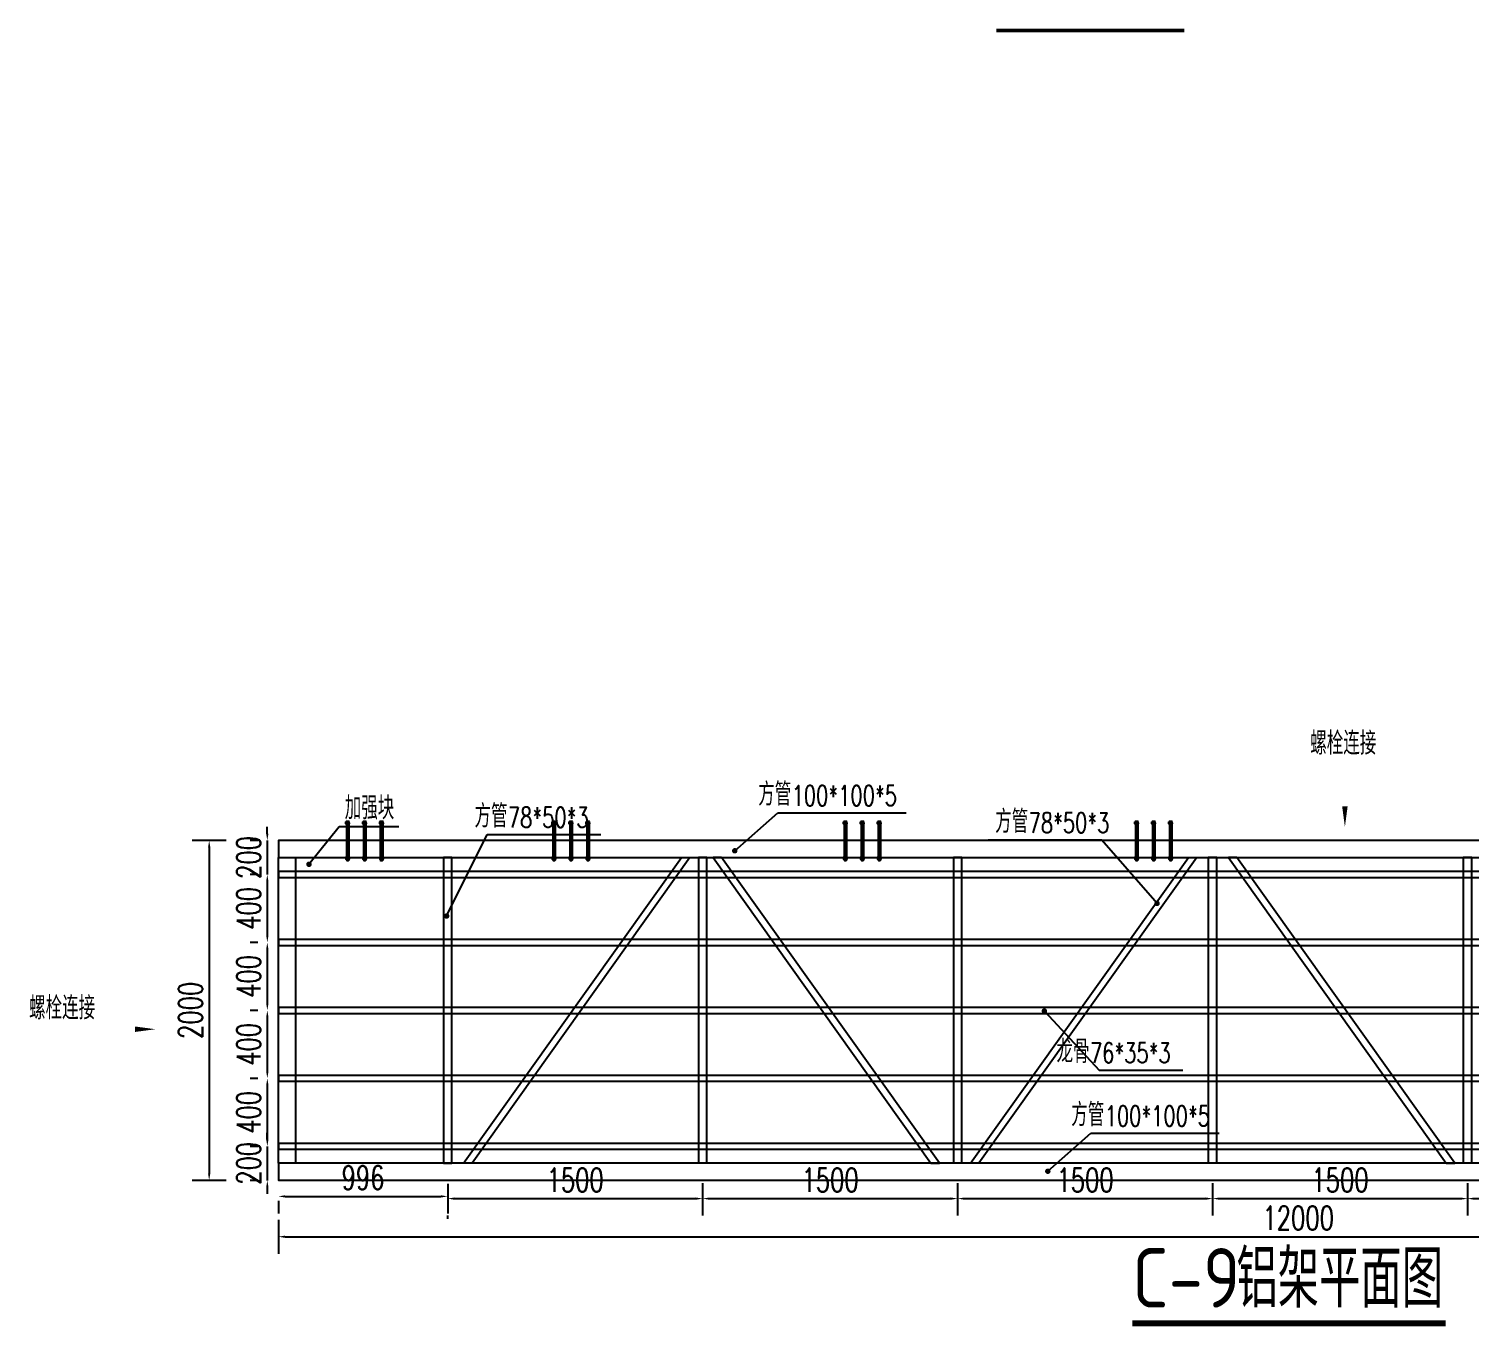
# Model space of a CAD drawing. Extents: x -89702 to 926017, y -610001 to -56924.
# Drawn here: x 34035 to 42509, y -551993 to -544359 of the extents above; entities that cross this region are included whole.
import ezdxf

# ---------------------------------------------------------------- set-up
doc = ezdxf.new("R2010")
doc.units = 0
doc.header["$LTSCALE"] = 10
doc.header["$MEASUREMENT"] = 0
for name, color, linetype in [('BJ02', 2, 'Continuous'), ('DIM_LEAD', 3, 'Continuous'), ('DIM_SYMB', 3, 'Continuous'), ('PUB_TEXT', 7, 'Continuous'), ('W-STEEL_FRAME钢架', 3, 'Continuous'), ('W-STEEL_KEEL钢龙骨', 5, 'Continuous'), ('浮箱U槽', 5, 'Continuous'), ('螺栓孔位', 2, 'Continuous'), ('铝合金', 7, 'Continuous')]:
    doc.layers.add(name, color=color, linetype=linetype)
doc.styles.add('_TCH_DIM', font='SIMPLEX', dxfattribs={"bigfont": 'GBCBIG'})
doc.styles.get("Standard").update_dxf_attribs({"font": 'gbenor.shx', "bigfont": 'gbcbig.shx'})
doc.styles.add('STANDARD_T3', font='simplex.shx', dxfattribs={"width": 0.7, "bigfont": 'gbcbig.shx'})
doc.dimstyles.new('W&&40', dxfattribs={"dimtxt": 140, "dimasz": 40, "dimexe": 100, "dimexo": 120, "dimgap": 40, "dimtad": 1, "dimdec": 0, "dimzin": 0, "dimdsep": 46, "dimtxsty": 'STANDARD_T3', "dimcen": 0.09, "dimclrd": 1, "dimclre": 1, "dimclrt": 7, "dimazin": 2, "dimtfac": 1, "dimtdec": 0, "dimtix": 1, "dimtmove": 2, "dimatfit": 3, "dimfxl": 0, "dimtolj": 1, "dimtzin": 0, "dimarcsym": 0})

# ---------------------------------------------------------------- blocks, each defined once
blk = doc.blocks.new('*U1950')
at = {"layer": 'W-STEEL_KEEL钢龙骨', "color": 4}
blk.add_lwpolyline([(-17.5, 6000), (-17.5, -6000), (17.5, -6000), (17.5, 6000)], close=True, dxfattribs=at)
blk = doc.blocks.new('*U1951')
at = {"layer": 'W-STEEL_KEEL钢龙骨', "color": 0, "linetype": 'ByBlock', "lineweight": -2, "transparency": 16777216}
for p in [(0, 0), (400, 0), (800, 0), (1200, 0), (1600, 0)]:
    blk.add_blockref('*U1950', p, dxfattribs=at)
blk = doc.blocks.new('C-9')
at = {"layer": 'W-STEEL_FRAME钢架', "color": 1}
for points in [[(584470.3, 16494.5), (584470.3, 16444.5), (586270.3, 16444.5), (586270.3, 16494.5)], [(586270.3, 15094.8), (586270.3, 15044.8), (584470.3, 16326.1), (584470.3, 16376.1)], [(584473.3, 14994.8), (584473.3, 14944.8), (586270.3, 14944.8), (586270.3, 14994.8)], [(586270.3, 14857.8), (586270.3, 14907.8), (584470.3, 13626.5), (584470.3, 13576.5)], [(584473.3, 13494.8), (584473.3, 13444.8), (586270.3, 13444.8), (586270.3, 13494.8)], [(584470.3, 13344.8), (584470.3, 13394.8), (586270.3, 12112.2), (586270.3, 12062.2)], [(584473.3, 11994.8), (584473.3, 11944.8), (586270.3, 11944.8), (586270.3, 11994.8)], [(586270.3, 11826.1), (586270.3, 11876.1), (584470.3, 10594.8), (584470.3, 10544.8)], [(584473.3, 10495.1), (584473.3, 10445.1), (586270.3, 10445.1), (586270.3, 10495.1)]]:
    blk.add_lwpolyline(points, close=True, dxfattribs=at)
at = {"layer": '铝合金', "color": 2}
blk.add_lwpolyline([(584470.3, 17465.9), (584370.3, 17465.9), (584370.3, 5465.9), (584470.3, 5465.9), (584470.3, 17465.9)], dxfattribs=at)
for points in [[(586270.3, 17465.9), (586270.3, 17365.9), (584470.3, 17365.9), (584470.3, 17465.9)], [(586270.3, 17465.9), (586270.3, 5465.9), (586370.3, 5465.9), (586370.3, 17465.9)]]:
    blk.add_lwpolyline(points, close=True, dxfattribs=at)
at = {"layer": 'W-STEEL_KEEL钢龙骨'}
blk.add_blockref('*U1951', (584570.4, 11465.9), dxfattribs=at)
blk = doc.blocks.new('*D410')
at = {"layer": 'Defpoints', "color": 0, "transparency": 16777216}
for p in [(35503.2, -549135.1), (35438.3, -549335), (35503.2, -549335)]:
    blk.add_point(p, dxfattribs=at)
at = {"layer": '浮箱U槽', "color": 1, "lineweight": -2, "transparency": 16777216}
for p, q in [((35438.3, -549095.1), (35438.3, -549055.1)), ((35383.2, -549135.1), (35338.3, -549135.1)), ((35438.3, -549135.1), (35438.3, -549335)), ((35383.2, -549335), (35338.3, -549335)), ((35438.3, -549375), (35438.3, -549415))]:
    blk.add_line(p, q, dxfattribs=at)
at = {"layer": '浮箱U槽', "color": 1, "transparency": 16777216}
for points in [[(35431.7, -549095.1), (35445, -549095.1), (35438.3, -549135.1)], [(35431.7, -549375), (35445, -549375), (35438.3, -549335)]]:
    blk.add_solid(points, dxfattribs=at)
at = {"layer": '浮箱U槽', "color": 7, "transparency": 16777216, "insert": (35328.3, -549235), "char_height": 140, "attachment_point": 5, "rotation": 90, "style": 'STANDARD_T3'}
blk.add_mtext('\\A1;200', dxfattribs=at)
blk = doc.blocks.new('*D411')
at = {"layer": 'Defpoints', "color": 0, "transparency": 16777216}
for p in [(35503.2, -549335), (35438.3, -549735), (35503.2, -549735)]:
    blk.add_point(p, dxfattribs=at)
at = {"layer": '浮箱U槽', "color": 1, "lineweight": -2, "transparency": 16777216}
for p, q in [((35383.2, -549335), (35338.3, -549335)), ((35438.3, -549375), (35438.3, -549695)), ((35383.2, -549735), (35338.3, -549735))]:
    blk.add_line(p, q, dxfattribs=at)
at = {"layer": '浮箱U槽', "color": 1, "transparency": 16777216}
for points in [[(35431.7, -549375), (35445, -549375), (35438.3, -549335)], [(35431.7, -549695), (35445, -549695), (35438.3, -549735)]]:
    blk.add_solid(points, dxfattribs=at)
at = {"layer": '浮箱U槽', "color": 7, "transparency": 16777216, "insert": (35328.3, -549535), "char_height": 140, "attachment_point": 5, "rotation": 90, "style": 'STANDARD_T3'}
blk.add_mtext('\\A1;400', dxfattribs=at)
blk = doc.blocks.new('*D412')
at = {"layer": 'Defpoints', "color": 0, "transparency": 16777216}
for p in [(35503.2, -549735), (35438.3, -550135), (35503.2, -550135)]:
    blk.add_point(p, dxfattribs=at)
at = {"layer": '浮箱U槽', "color": 1, "lineweight": -2, "transparency": 16777216}
for p, q in [((35383.2, -549735), (35338.3, -549735)), ((35438.3, -549775), (35438.3, -550095)), ((35383.2, -550135), (35338.3, -550135))]:
    blk.add_line(p, q, dxfattribs=at)
at = {"layer": '浮箱U槽', "color": 1, "transparency": 16777216}
for points in [[(35431.7, -549775), (35445, -549775), (35438.3, -549735)], [(35431.7, -550095), (35445, -550095), (35438.3, -550135)]]:
    blk.add_solid(points, dxfattribs=at)
at = {"layer": '浮箱U槽', "color": 7, "transparency": 16777216, "insert": (35328.3, -549935), "char_height": 140, "attachment_point": 5, "rotation": 90, "style": 'STANDARD_T3'}
blk.add_mtext('\\A1;400', dxfattribs=at)
blk = doc.blocks.new('*D413')
at = {"layer": 'Defpoints', "color": 0, "transparency": 16777216}
for p in [(35503.2, -550135), (35438.3, -550535), (35503.2, -550535)]:
    blk.add_point(p, dxfattribs=at)
at = {"layer": '浮箱U槽', "color": 1, "lineweight": -2, "transparency": 16777216}
for p, q in [((35383.2, -550135), (35338.3, -550135)), ((35438.3, -550175), (35438.3, -550495)), ((35383.2, -550535), (35338.3, -550535))]:
    blk.add_line(p, q, dxfattribs=at)
at = {"layer": '浮箱U槽', "color": 1, "transparency": 16777216}
for points in [[(35431.7, -550175), (35445, -550175), (35438.3, -550135)], [(35431.7, -550495), (35445, -550495), (35438.3, -550535)]]:
    blk.add_solid(points, dxfattribs=at)
at = {"layer": '浮箱U槽', "color": 7, "transparency": 16777216, "insert": (35328.3, -550335), "char_height": 140, "attachment_point": 5, "rotation": 90, "style": 'STANDARD_T3'}
blk.add_mtext('\\A1;400', dxfattribs=at)
blk = doc.blocks.new('*D414')
at = {"layer": 'Defpoints', "color": 0, "transparency": 16777216}
for p in [(35503.2, -550535), (35438.3, -550935), (35503.2, -550935)]:
    blk.add_point(p, dxfattribs=at)
at = {"layer": '浮箱U槽', "color": 1, "lineweight": -2, "transparency": 16777216}
for p, q in [((35383.2, -550535), (35338.3, -550535)), ((35438.3, -550575), (35438.3, -550895)), ((35383.2, -550935), (35338.3, -550935))]:
    blk.add_line(p, q, dxfattribs=at)
at = {"layer": '浮箱U槽', "color": 1, "transparency": 16777216}
for points in [[(35431.7, -550575), (35445, -550575), (35438.3, -550535)], [(35431.7, -550895), (35445, -550895), (35438.3, -550935)]]:
    blk.add_solid(points, dxfattribs=at)
at = {"layer": '浮箱U槽', "color": 7, "transparency": 16777216, "insert": (35328.3, -550735), "char_height": 140, "attachment_point": 5, "rotation": 90, "style": 'STANDARD_T3'}
blk.add_mtext('\\A1;400', dxfattribs=at)
blk = doc.blocks.new('*D415')
at = {"layer": 'Defpoints', "color": 0, "transparency": 16777216}
for p in [(35503.2, -550935), (35438.3, -551135.1), (35503.2, -551135.1)]:
    blk.add_point(p, dxfattribs=at)
at = {"layer": '浮箱U槽', "color": 1, "lineweight": -2, "transparency": 16777216}
for p, q in [((35438.3, -550895), (35438.3, -550855)), ((35383.2, -550935), (35338.3, -550935)), ((35438.3, -550935), (35438.3, -551135.1)), ((35383.2, -551135.1), (35338.3, -551135.1)), ((35438.3, -551175.1), (35438.3, -551215.1))]:
    blk.add_line(p, q, dxfattribs=at)
at = {"layer": '浮箱U槽', "color": 1, "transparency": 16777216}
for points in [[(35431.7, -550895), (35445, -550895), (35438.3, -550935)], [(35431.7, -551175.1), (35445, -551175.1), (35438.3, -551135.1)]]:
    blk.add_solid(points, dxfattribs=at)
at = {"layer": '浮箱U槽', "color": 7, "transparency": 16777216, "insert": (35328.3, -551035), "char_height": 140, "attachment_point": 5, "rotation": 90, "style": 'STANDARD_T3'}
blk.add_mtext('\\A1;200', dxfattribs=at)
blk = doc.blocks.new('*D416')
at = {"layer": 'Defpoints', "color": 0, "transparency": 16777216}
for p in [(35503.2, -549135.1), (35096.3, -551135.1), (35503.2, -551135.1)]:
    blk.add_point(p, dxfattribs=at)
at = {"layer": '浮箱U槽', "color": 1, "lineweight": -2, "transparency": 16777216}
for p, q in [((35196.3, -549135.1), (34996.3, -549135.1)), ((35096.3, -549175.1), (35096.3, -551095.1)), ((35196.3, -551135.1), (34996.3, -551135.1))]:
    blk.add_line(p, q, dxfattribs=at)
at = {"layer": '浮箱U槽', "color": 1, "transparency": 16777216}
for points in [[(35089.6, -549175.1), (35103, -549175.1), (35096.3, -549135.1)], [(35089.6, -551095.1), (35103, -551095.1), (35096.3, -551135.1)]]:
    blk.add_solid(points, dxfattribs=at)
at = {"layer": '浮箱U槽', "color": 7, "transparency": 16777216, "insert": (34986.3, -550135.1), "char_height": 140, "attachment_point": 5, "rotation": 90, "style": 'STANDARD_T3'}
blk.add_mtext('\\A1;2000', dxfattribs=at)
blk = doc.blocks.new('*D417')
at = {"layer": 'Defpoints', "color": 0, "transparency": 16777216}
for p in [(36499.6, -551035.1), (35503.2, -551135.1), (36499.6, -551229.5)]:
    blk.add_point(p, dxfattribs=at)
at = {"layer": '浮箱U槽', "color": 1, "lineweight": -2, "transparency": 16777216}
for p, q in [((35543.2, -551229.5), (36459.6, -551229.5)), ((36499.6, -551155.1), (36499.6, -551329.5)), ((35503.2, -551255.1), (35503.2, -551329.5))]:
    blk.add_line(p, q, dxfattribs=at)
at = {"layer": '浮箱U槽', "color": 1, "transparency": 16777216}
for points in [[(35543.2, -551222.8), (35543.2, -551236.1), (35503.2, -551229.5)], [(36459.6, -551222.8), (36459.6, -551236.1), (36499.6, -551229.5)]]:
    blk.add_solid(points, dxfattribs=at)
at = {"layer": '浮箱U槽', "color": 7, "transparency": 16777216, "insert": (36001.4, -551119.5), "char_height": 140, "attachment_point": 5, "style": 'STANDARD_T3'}
blk.add_mtext('\\A1;996', dxfattribs=at)
blk = doc.blocks.new('*D418')
at = {"layer": 'Defpoints', "color": 0, "transparency": 16777216}
for p in [(35503.2, -551135.1), (47503.2, -551135.1), (47503.2, -551467)]:
    blk.add_point(p, dxfattribs=at)
at = {"layer": '浮箱U槽', "color": 1, "lineweight": -2, "transparency": 16777216}
for p, q in [((35503.2, -551367), (35503.2, -551567)), ((47503.2, -551367), (47503.2, -551567)), ((35543.2, -551467), (47463.2, -551467))]:
    blk.add_line(p, q, dxfattribs=at)
at = {"layer": '浮箱U槽', "color": 1, "transparency": 16777216}
for points in [[(35543.2, -551460.3), (35543.2, -551473.7), (35503.2, -551467)], [(47463.2, -551460.3), (47463.2, -551473.7), (47503.2, -551467)]]:
    blk.add_solid(points, dxfattribs=at)
at = {"layer": '浮箱U槽', "color": 7, "transparency": 16777216, "insert": (41503.2, -551357), "char_height": 140, "attachment_point": 5, "style": 'STANDARD_T3'}
blk.add_mtext('\\A1;12000', dxfattribs=at)
blk = doc.blocks.new('*D419')
at = {"layer": 'Defpoints', "color": 0, "transparency": 16777216}
for p in [(37999.3, -551032.1), (36499.6, -551242.3), (37999.3, -551242.7)]:
    blk.add_point(p, dxfattribs=at)
at = {"layer": '浮箱U槽', "color": 1, "lineweight": -2, "transparency": 16777216}
for p, q in [((37999.3, -551152.1), (37999.3, -551342.7)), ((36539.6, -551242.7), (37959.3, -551242.7)), ((36499.6, -551362.3), (36499.6, -551342.7))]:
    blk.add_line(p, q, dxfattribs=at)
at = {"layer": '浮箱U槽', "color": 1, "transparency": 16777216}
for points in [[(36539.6, -551236), (36539.6, -551249.3), (36499.6, -551242.7)], [(37959.3, -551236), (37959.3, -551249.3), (37999.3, -551242.7)]]:
    blk.add_solid(points, dxfattribs=at)
at = {"layer": '浮箱U槽', "color": 7, "transparency": 16777216, "insert": (37249.4, -551132.7), "char_height": 140, "attachment_point": 5, "style": 'STANDARD_T3'}
blk.add_mtext('\\A1;1500', dxfattribs=at)
blk = doc.blocks.new('*D420')
at = {"layer": 'Defpoints', "color": 0, "transparency": 16777216}
for p in [(37999.3, -551032.1), (39499.3, -551032.1), (39499.3, -551242.7)]:
    blk.add_point(p, dxfattribs=at)
at = {"layer": '浮箱U槽', "color": 1, "lineweight": -2, "transparency": 16777216}
for p, q in [((37999.3, -551152.1), (37999.3, -551342.7)), ((39499.3, -551152.1), (39499.3, -551342.7)), ((38039.3, -551242.7), (39459.3, -551242.7))]:
    blk.add_line(p, q, dxfattribs=at)
at = {"layer": '浮箱U槽', "color": 1, "transparency": 16777216}
for points in [[(38039.3, -551236), (38039.3, -551249.3), (37999.3, -551242.7)], [(39459.3, -551236), (39459.3, -551249.3), (39499.3, -551242.7)]]:
    blk.add_solid(points, dxfattribs=at)
at = {"layer": '浮箱U槽', "color": 7, "transparency": 16777216, "insert": (38749.3, -551132.7), "char_height": 140, "attachment_point": 5, "style": 'STANDARD_T3'}
blk.add_mtext('\\A1;1500', dxfattribs=at)
blk = doc.blocks.new('*D421')
at = {"layer": 'Defpoints', "color": 0, "transparency": 16777216}
for p in [(39499.3, -551032.1), (40999.3, -551032.1), (40999.3, -551242.7)]:
    blk.add_point(p, dxfattribs=at)
at = {"layer": '浮箱U槽', "color": 1, "lineweight": -2, "transparency": 16777216}
for p, q in [((39499.3, -551152.1), (39499.3, -551342.7)), ((40999.3, -551152.1), (40999.3, -551342.7)), ((39539.3, -551242.7), (40959.3, -551242.7))]:
    blk.add_line(p, q, dxfattribs=at)
at = {"layer": '浮箱U槽', "color": 1, "transparency": 16777216}
for points in [[(39539.3, -551236), (39539.3, -551249.3), (39499.3, -551242.7)], [(40959.3, -551236), (40959.3, -551249.3), (40999.3, -551242.7)]]:
    blk.add_solid(points, dxfattribs=at)
at = {"layer": '浮箱U槽', "color": 7, "transparency": 16777216, "insert": (40249.3, -551132.7), "char_height": 140, "attachment_point": 5, "style": 'STANDARD_T3'}
blk.add_mtext('\\A1;1500', dxfattribs=at)
blk = doc.blocks.new('*D422')
at = {"layer": 'Defpoints', "color": 0, "transparency": 16777216}
for p in [(40999.3, -551032.1), (42499, -551032.1), (42499, -551242.7)]:
    blk.add_point(p, dxfattribs=at)
at = {"layer": '浮箱U槽', "color": 1, "lineweight": -2, "transparency": 16777216}
for p, q in [((40999.3, -551152.1), (40999.3, -551342.7)), ((42499, -551152.1), (42499, -551342.7)), ((41039.3, -551242.7), (42459, -551242.7))]:
    blk.add_line(p, q, dxfattribs=at)
at = {"layer": '浮箱U槽', "color": 1, "transparency": 16777216}
for points in [[(41039.3, -551236), (41039.3, -551249.3), (40999.3, -551242.7)], [(42459, -551236), (42459, -551249.3), (42499, -551242.7)]]:
    blk.add_solid(points, dxfattribs=at)
at = {"layer": '浮箱U槽', "color": 7, "transparency": 16777216, "insert": (41749.1, -551132.7), "char_height": 140, "attachment_point": 5, "style": 'STANDARD_T3'}
blk.add_mtext('\\A1;1500', dxfattribs=at)
blk = doc.blocks.new('*D423')
at = {"layer": 'Defpoints', "color": 0, "transparency": 16777216}
for p in [(42499, -551032.1), (43999, -551032.1), (43999, -551242.7)]:
    blk.add_point(p, dxfattribs=at)
at = {"layer": '浮箱U槽', "color": 1, "lineweight": -2, "transparency": 16777216}
for p, q in [((42499, -551152.1), (42499, -551342.7)), ((43999, -551152.1), (43999, -551342.7)), ((42539, -551242.7), (43959, -551242.7))]:
    blk.add_line(p, q, dxfattribs=at)
at = {"layer": '浮箱U槽', "color": 1, "transparency": 16777216}
for points in [[(42539, -551236), (42539, -551249.3), (42499, -551242.7)], [(43959, -551236), (43959, -551249.3), (43999, -551242.7)]]:
    blk.add_solid(points, dxfattribs=at)
at = {"layer": '浮箱U槽', "color": 7, "transparency": 16777216, "insert": (43249, -551132.7), "char_height": 140, "attachment_point": 5, "style": 'STANDARD_T3'}
blk.add_mtext('\\A1;1500', dxfattribs=at)
blk = doc.blocks.new('1')
at = {"lineweight": -3}
for p, q in [((-1521938.3, 1214338.4), (-1521935.3, 1214338.4)), ((-1521938.3, 1214336.4), (-1521931.3, 1214336.4)), ((-1521938.3, 1214336.4), (-1521914.3, 1214336.4)), ((-1521936.3, 1214341.4), (-1521936.3, 1214346.4)), ((-1521936.3, 1214346.4), (-1521916.3, 1214346.4)), ((-1521935.3, 1214341.4), (-1521936.3, 1214341.4)), ((-1521933.9, 1214347.4), (-1521931.6, 1214347.4)), ((-1521933.3, 1214351.8), (-1521931.3, 1214354.8)), ((-1521933.3, 1214136.4), (-1521933.3, 1214351.8)), ((-1521919.3, 1214351.8), (-1521933.3, 1214351.8)), ((-1521931.6, 1214347.4), (-1521918.6, 1214347.4)), ((-1521931.6, 1214346.4), (-1521931.6, 1214341.4)), ((-1521921.3, 1214354.8), (-1521931.3, 1214354.8)), ((-1521919.3, 1214351.8), (-1521921.3, 1214354.8)), ((-1521918.6, 1214347.4), (-1521920.9, 1214347.4)), ((-1521920.9, 1214346.4), (-1521920.9, 1214341.4)), ((-1521919.3, 1214136.4), (-1521919.3, 1214351.8)), ((-1521917.3, 1214341.4), (-1521916.3, 1214341.4)), ((-1521914.3, 1214338.4), (-1521917.3, 1214338.4)), ((-1521916.3, 1214341.4), (-1521916.3, 1214346.4)), ((-1521938.3, 1214136.4), (-1521931.3, 1214136.4)), ((-1521938.3, 1214136.4), (-1521914.3, 1214136.4)), ((-1521938.3, 1214134.4), (-1521935.3, 1214134.4)), ((-1521935.3, 1214131.4), (-1521936.3, 1214131.4)), ((-1521936.3, 1214131.4), (-1521936.3, 1214126.4)), ((-1521936.3, 1214126.4), (-1521916.3, 1214126.4)), ((-1521933.9, 1214125.4), (-1521931.6, 1214125.4)), ((-1521931.6, 1214126.4), (-1521931.6, 1214131.4)), ((-1521931.6, 1214125.4), (-1521918.6, 1214125.4)), ((-1521920.9, 1214126.4), (-1521920.9, 1214131.4)), ((-1521918.6, 1214125.4), (-1521920.9, 1214125.4)), ((-1521914.3, 1214134.4), (-1521917.3, 1214134.4)), ((-1521917.3, 1214131.4), (-1521916.3, 1214131.4)), ((-1521916.3, 1214131.4), (-1521916.3, 1214126.4))]:
    blk.add_line(p, q, dxfattribs=at)
at = {"color": 1}
for p, q in [((-1521936.3, 1214346.4), (-1521933.9, 1214347.4)), ((-1521918.6, 1214347.4), (-1521916.3, 1214346.4))]:
    blk.add_line(p, q, dxfattribs=at)
at = {"color": 6, "lineweight": -3}
for p, q in [((-1521931.3, 1214136.4), (-1521931.3, 1214354.8)), ((-1521921.3, 1214136.4), (-1521921.3, 1214354.8))]:
    blk.add_line(p, q, dxfattribs=at)
at = {"lineweight": -3}
for points in [[(-1521933.3, 1214336.4), (-1521938.3, 1214336.4), (-1521938.3, 1214338.4), (-1521914.3, 1214338.4), (-1521914.3, 1214336.4), (-1521919.3, 1214336.4)], [(-1521935.3, 1214338.4), (-1521935.3, 1214341.4), (-1521917.3, 1214341.4), (-1521917.3, 1214338.4)], [(-1521933.3, 1214136.4), (-1521938.3, 1214136.4), (-1521938.3, 1214134.4), (-1521914.3, 1214134.4), (-1521914.3, 1214136.4), (-1521919.3, 1214136.4)], [(-1521935.3, 1214134.4), (-1521935.3, 1214131.4), (-1521917.3, 1214131.4), (-1521917.3, 1214134.4)]]:
    blk.add_lwpolyline(points, dxfattribs=at)
for centre, radius, start, end in [((-1521933.9, 1214128.6), 3.22, 223.60282, 316.39718), ((-1521926.3, 1214140.1), 14.7, 248.76069, 291.23931), ((-1521918.6, 1214128.6), 3.22, 223.60282, 316.39718)]:
    blk.add_arc(centre, radius, start, end, dxfattribs=at)
blk = doc.blocks.new('螺栓孔位')
at = {"layer": '螺栓孔位', "color": 1, "rotation": 270}
for p in [(-1214244.1, -1521833.3), (-1214244.1, -1521933.3), (-1214244.1, -1522033.3)]:
    blk.add_blockref('1', p, dxfattribs=at)

msp = doc.modelspace()

# ---------------------------------------------------------------- linework, layer by layer
at = {"layer": 'DIM_LEAD'}
for p, q in [((38188.4, -549195.7), (38441, -548972.3)), ((38441, -548972.3), (39196.9, -548972.3)), ((35683.2, -549275.4), (35861.8, -549052.9)), ((35861.8, -549052.9), (36212.7, -549052.9)), ((36493.1, -549579.8), (36731, -549100.8)), ((36731, -549100.8), (37399.7, -549100.8)), ((40347.1, -549132.6), (39678.4, -549132.6)), ((40672.9, -549505.5), (40347.1, -549132.6)), ((40010, -550138.9), (40332.9, -550486.3)), ((40332.9, -550486.3), (40823.9, -550486.3)), ((40030.1, -551081.8), (40282.7, -550858.4)), ((40282.7, -550858.4), (41038.6, -550858.4))]:
    msp.add_line(p, q, dxfattribs=at)
at = {"layer": 'DIM_LEAD', "const_width": 16}
for points in [[(38182.4, -549201, 1), (38194.4, -549190.4, 1)], [(35678.2, -549281.6, 1), (35688.2, -549269.1, 1)], [(40678.2, -549511.5, 1), (40667.6, -549499.5, 1)], [(36489.6, -549586.9, 1), (36496.7, -549572.6, 1)], [(40004.5, -550133, 1), (40015.4, -550144.7, 1)], [(40024.1, -551087.1, 1), (40036.1, -551076.5, 1)]]:
    msp.add_lwpolyline(points, format="xyb", close=True, dxfattribs=at)
at = {"layer": 'DIM_SYMB'}
for points, const_width in [([(39726.8, -544369.1), (40833.4, -544369.1)], 21), ([(40526.4, -551976), (42371.6, -551976)], 35)]:
    msp.add_lwpolyline(points, dxfattribs=dict(at, const_width=const_width))
for points in [[(41777.9, -548690.3, 0, 0, 0), (41777.9, -548690.3, 0, 0, 0), (41777.9, -548690.3, 0, 0, 0), (41777.9, -549055, 0, 32, 0), (41777.9, -548935, 0, 0, 0)], [(34294.3, -550245.8, 0, 0, 0), (34294.3, -550245.8, 0, 0, 0), (34051.1, -550245.8, 0, 0, 0), (34780.7, -550245.8, 0, 32, 0), (34660.7, -550245.8, 0, 0, 0)]]:
    msp.add_lwpolyline(points, format="xyseb", dxfattribs=at)

# ---------------------------------------------------------------- block references
at = {"layer": 'BJ02', "rotation": 90}
msp.add_blockref('C-9', (52969.1, -1135505.3), dxfattribs=at)
at = {"layer": '螺栓孔位', "rotation": 270}
for p in [(36017.2, -549142.8), (37231.1, -549142.8), (38945.5, -549142.8), (40659.5, -549142.8)]:
    msp.add_blockref('螺栓孔位', p, dxfattribs=at)

# ---------------------------------------------------------------- texts
at = {"layer": 'PUB_TEXT', "color": 7, "style": '_TCH_DIM'}
for s, p in [('螺栓连接', (41573.8, -548629.9)), ('方管', (38326.3, -548930.3)), ('加强块', (35893.7, -549010.9)), ('方管', (36657.1, -549058.8)), ('方管', (39720.4, -549090.6)), ('螺栓连接', (34036.5, -550188.2)), ('龙骨', (40081.3, -550444.3)), ('方管', (40168, -550816.4))]:
    msp.add_text(s, height=135.04, dxfattribs=at).set_placement(p)
at = {"layer": 'PUB_TEXT', "color": 7, "style": '_TCH_DIM', "width": 0.705882}
for s, p in [('100*100*5', (38522.9, -548930.3)), ('78*50*3', (36853.7, -549058.8)), ('78*50*3', (39917, -549090.6)), ('76*35*3', (40277.9, -550444.3)), ('100*100*5', (40364.6, -550816.4))]:
    msp.add_text(s, height=119, dxfattribs=at).set_placement(p)
at = {"layer": 'PUB_TEXT', "color": 7}
for s, height, p in [('C-9', 350, (40526.4, -551883.6)), ('铝架平面图', 337.59, (41139.9, -551883.6))]:
    msp.add_text(s, height=height, dxfattribs=at).set_placement(p)

# ---------------------------------------------------------------- dimensions: what is measured, and where the dimension line sits
at = {"layer": '浮箱U槽'}
for base, p1, p2, picture, middle in [((35438.3, -549335), (35503.2, -549135.1), (35503.2, -549335), '*D410', (35328.3, -549235)), ((35438.3, -549735), (35503.2, -549335), (35503.2, -549735), '*D411', (35328.3, -549535)), ((35438.3, -550135), (35503.2, -549735), (35503.2, -550135), '*D412', (35328.3, -549935)), ((35438.3, -550535), (35503.2, -550135), (35503.2, -550535), '*D413', (35328.3, -550335)), ((35438.3, -550935), (35503.2, -550535), (35503.2, -550935), '*D414', (35328.3, -550735)), ((35438.3, -551135.1), (35503.2, -550935), (35503.2, -551135.1), '*D415', (35328.3, -551035))]:
    dim = msp.add_linear_dim(base=base, p1=p1, p2=p2, angle=90, dimstyle='W&&40', dxfattribs=at)
    dim.commit()
    dim.dimension.update_dxf_attribs({"geometry": picture, "text_midpoint": middle})
dim = msp.add_linear_dim(base=(35096.3, -551135.1), p1=(35503.2, -549135.1), p2=(35503.2, -551135.1), angle=90, dimstyle='W&&40', override={"dimfxlon": 1}, dxfattribs=at)
dim.commit()
dim.dimension.update_dxf_attribs({"geometry": '*D416', "text_midpoint": (34986.3, -550135.1)})
for base, p1, p2, picture, middle in [((36499.6, -551229.5), (35503.2, -551135.1), (36499.6, -551035.1), '*D417', (36001.4, -551119.5)), ((37999.3, -551242.7), (36499.6, -551242.3), (37999.3, -551032.1), '*D419', (37249.4, -551132.7)), ((39499.3, -551242.7), (37999.3, -551032.1), (39499.3, -551032.1), '*D420', (38749.3, -551132.7)), ((40999.3, -551242.7), (39499.3, -551032.1), (40999.3, -551032.1), '*D421', (40249.3, -551132.7)), ((42499, -551242.7), (40999.3, -551032.1), (42499, -551032.1), '*D422', (41749.1, -551132.7)), ((43999, -551242.7), (42499, -551032.1), (43999, -551032.1), '*D423', (43249, -551132.7))]:
    dim = msp.add_linear_dim(base=base, p1=p1, p2=p2, dimstyle='W&&40', dxfattribs=at)
    dim.commit()
    dim.dimension.update_dxf_attribs({"geometry": picture, "text_midpoint": middle})
dim = msp.add_linear_dim(base=(47503.2, -551467), p1=(35503.2, -551135.1), p2=(47503.2, -551135.1), dimstyle='W&&40', override={"dimfxlon": 1}, dxfattribs=at)
dim.commit()
dim.dimension.update_dxf_attribs({"geometry": '*D418', "text_midpoint": (41503.2, -551357)})

doc.saveas('drawing.dxf')
